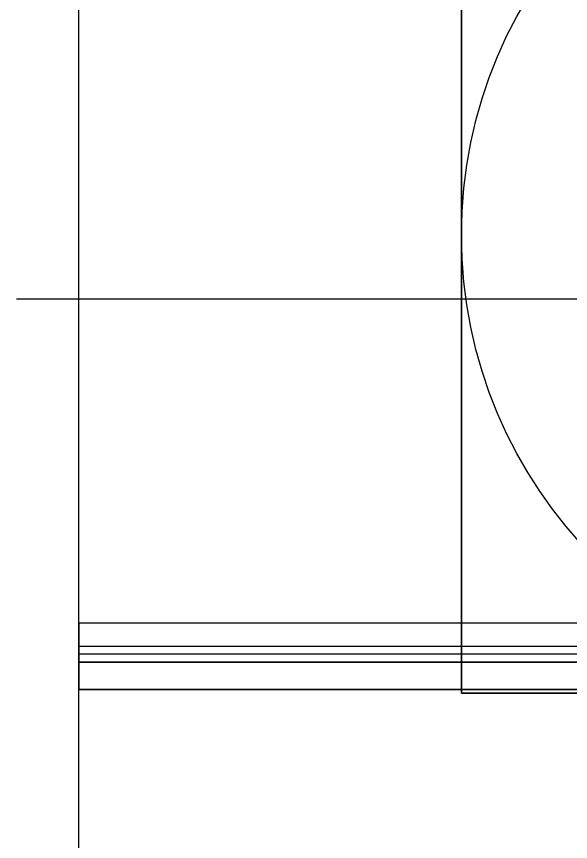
# Model space of a CAD drawing. Header units: metres. Extents: x 114 to 218, y 8 to 180.
# Drawn here: x 126.243 to 128.426, y 76.488 to 79.741 of the extents above; entities that cross this region are included whole.
import ezdxf

# ---------------------------------------------------------------- set-up
doc = ezdxf.new("R2010")
doc.units = ezdxf.units.M
doc.header["$MEASUREMENT"] = 0
for name, color, linetype in [('_Route', 7, 'Continuous'), ('A_GRID', 7, 'Continuous'), ('PL-DHWR-Pipe', 7, 'Continuous'), ('PL-DHWR-Pipe_Fitting-Insulation', 7, 'Continuous'), ('S-3D-FTNG', 7, 'Continuous'), ('S-3D-PILR', 7, 'Continuous'), ('S-3D-SLAB', 7, 'Continuous')]:
    doc.layers.add(name, color=color, linetype=linetype)

msp = doc.modelspace()

# ---------------------------------------------------------------- linework, layer by layer
at = {"layer": '_Route', "color": 4, "true_color": 0x00ffff}
msp.add_lwpolyline([(193.461, 85.4557), (193.461, 85.0712), (169.3117, 85.0712), (169.3117, 65.721), (150.623, 65.721), (150.623, 77.2265), (141.1786, 77.2265), (140.8402, 77.2265), (130.5806, 77.2265), (130.2422, 77.2265), (126.489, 77.2265)], dxfattribs=at)
msp.add_lwpolyline([(193.461, 85.4557), (193.461, 85.0712), (169.3117, 85.0712), (169.3117, 65.721), (150.623, 65.721), (150.623, 77.2265), (141.1786, 77.2265), (140.8402, 77.2265), (130.5806, 77.2265), (130.2422, 77.2265), (126.489, 77.2265)], dxfattribs=at)
at = {"layer": 'A_GRID', "color": 1, "true_color": 0xff0000}
msp.add_lwpolyline([(128.6425, 78.6262), (126.2429, 78.6262)], dxfattribs=at)
at = {"layer": 'PL-DHWR-Pipe', "color": 30, "true_color": 0xff7f00}
for points in [[(126.489, 77.2573), (126.489, 77.2419), (126.489, 77.2265), (126.489, 77.1957), (126.489, 77.2265), (126.489, 77.2419), (126.489, 77.2573)], [(130.2114, 77.1957), (130.2114, 77.2265), (130.2114, 77.2419), (130.2114, 77.2573), (130.2114, 77.2419), (130.2114, 77.2265), (130.2114, 77.1957), (126.489, 77.1957)], [(130.2114, 77.2573), (126.489, 77.2573)], [(130.2114, 77.2573), (126.489, 77.2573)], [(126.489, 77.2573), (126.489, 77.2419), (126.489, 77.2265), (126.489, 77.1957), (126.489, 77.2265), (126.489, 77.2419), (126.489, 77.2573)], [(130.2114, 77.1957), (130.2114, 77.2265), (130.2114, 77.2419), (130.2114, 77.2573), (130.2114, 77.2419), (130.2114, 77.2265), (130.2114, 77.1957), (126.489, 77.1957)], [(130.2114, 77.2573), (126.489, 77.2573)], [(130.2114, 77.2573), (126.489, 77.2573)], [(130.2114, 77.2265), (126.489, 77.2265)], [(130.2114, 77.2265), (130.2114, 77.2265), (126.489, 77.2265)], [(130.2114, 77.2265), (126.489, 77.2265)], [(130.2114, 77.2265), (130.2114, 77.2265), (126.489, 77.2265)], [(126.489, 77.1957), (130.2114, 77.1957)], [(126.489, 77.1957), (130.2114, 77.1957)]]:
    msp.add_lwpolyline(points, dxfattribs=at)
at = {"layer": 'PL-DHWR-Pipe_Fitting-Insulation', "color": 7, "true_color": 0xfafafa}
for points in [[(126.489, 77.3495), (126.489, 77.3342), (126.489, 77.288), (126.489, 77.2265), (126.489, 77.1496), (126.489, 77.1034), (126.489, 77.0881), (126.489, 77.1034), (126.489, 77.1496), (126.489, 77.2265), (126.489, 77.288), (126.489, 77.3342), (126.489, 77.3495)], [(130.2114, 77.0881), (130.2114, 77.1034), (130.2114, 77.1496), (130.2114, 77.2265), (130.2114, 77.288), (130.2114, 77.3342), (130.2114, 77.3495), (130.2114, 77.3342), (130.2114, 77.288), (130.2114, 77.2265), (130.2114, 77.1496), (130.2114, 77.1034), (130.2114, 77.0881), (126.489, 77.0881)], [(130.2114, 77.3495), (126.489, 77.3495)], [(130.2114, 77.3495), (126.489, 77.3495)], [(126.489, 77.3495), (126.489, 77.3342), (126.489, 77.288), (126.489, 77.2265), (126.489, 77.1496), (126.489, 77.1034), (126.489, 77.0881), (126.489, 77.1034), (126.489, 77.1496), (126.489, 77.2265), (126.489, 77.288), (126.489, 77.3342), (126.489, 77.3495)], [(130.2114, 77.0881), (130.2114, 77.1034), (130.2114, 77.1496), (130.2114, 77.2265), (130.2114, 77.288), (130.2114, 77.3342), (130.2114, 77.3495), (130.2114, 77.3342), (130.2114, 77.288), (130.2114, 77.2265), (130.2114, 77.1496), (130.2114, 77.1034), (130.2114, 77.0881), (126.489, 77.0881)], [(130.2114, 77.3495), (126.489, 77.3495)], [(130.2114, 77.3495), (126.489, 77.3495)], [(130.2114, 77.2265), (126.489, 77.2265)], [(130.2114, 77.2265), (130.2114, 77.2265), (126.489, 77.2265)], [(130.2114, 77.2265), (126.489, 77.2265)], [(130.2114, 77.2265), (130.2114, 77.2265), (126.489, 77.2265)], [(126.489, 77.0881), (130.2114, 77.0881)], [(126.489, 77.0881), (130.2114, 77.0881)]]:
    msp.add_lwpolyline(points, dxfattribs=at)
at = {"layer": 'S-3D-FTNG', "color": 254, "true_color": 0xdcdcdc}
for points in [[(127.9964, 80.672), (131.5957, 80.672), (131.5957, 77.0727), (127.9964, 77.0727), (127.9964, 80.672), (127.9964, 77.0727), (131.5957, 77.0727), (131.5957, 80.672), (127.9964, 80.672)], [(127.9964, 77.0727), (127.9964, 77.0727)], [(127.9964, 77.0727), (127.9964, 77.0727)]]:
    msp.add_lwpolyline(points, dxfattribs=at)
at = {"layer": 'S-3D-PILR', "color": 8, "true_color": 0x808080}
msp.add_lwpolyline([(127.9964, 78.8723), (127.9964, 78.8723)], dxfattribs=at)
msp.add_circle((129.8038, 78.88), 1.8073, dxfattribs=at)
msp.add_circle((129.8038, 78.88), 1.8073, dxfattribs=at)
at = {"layer": 'S-3D-SLAB', "color": 51, "true_color": 0xffff7f}
for points in [[(126.489, 23.4674), (126.489, 163.0719)], [(126.489, 23.4674), (126.489, 163.0719), (202.5978, 163.0719), (202.5978, 106.8671), (197.5064, 106.8671), (197.5064, 104.4983), (198.1063, 104.4983), (198.1063, 100.4837), (197.5064, 100.4837), (197.5064, 79.6722), (202.5978, 79.6722), (202.5978, 23.4674), (126.489, 23.4674)]]:
    msp.add_lwpolyline(points, dxfattribs=at)

doc.saveas('drawing.dxf')
